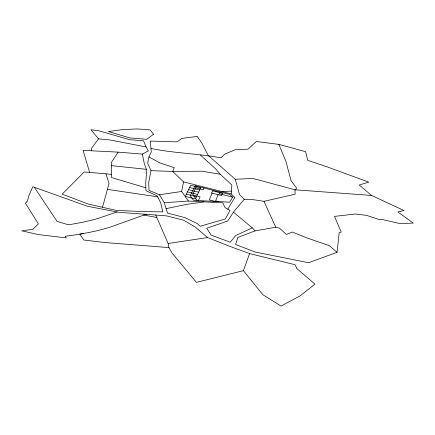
<?xml version="1.0" encoding="UTF-8"?>
<svg xmlns="http://www.w3.org/2000/svg" width="435" height="435" viewBox="0 0 435 435"><rect width="100%" height="100%" fill="white"/><g stroke="black" fill="none" stroke-linecap="round" stroke-linejoin="round"><path stroke-width="0.65" d="M145.861 187.817L111.626 177.578L111.648 161.989L118.141 152.13L142.343 154.082L148.378 150.912L146.051 146.948L143.539 140.766L129.701 139.717L98.848 130.777L90.893 129.706L98.517 138.857L109.848 139.945L146.051 146.948M337.06 252.289L329.224 245.644L307.066 237.945L292.298 232.034L286.431 234.432L279.471 228.19L275.806 227.239L255.062 230.887L237.863 237.418L235.585 244.481L255.089 252.017L308.605 262.735L337.06 252.289L339.197 232.698L341.23 232.116L334.504 216.38L355.264 214.036L366.466 215.33L379.478 219.631L382.463 219.544L400.102 223.628L413.25 223.095L397.922 211.965L404.039 210.524L371.533 195.451L359.261 185L368.744 182.129L327.414 166.98L307.757 160.341L305.615 151.641L278.895 144.387L256.324 141.473L248.021 149.178L235.003 149.776L224.977 154.033L220.985 157.818C197.827 153.539 174.082 153.272 150.94 148.455L150.238 141.076L177.029 141.859L181.863 138.412L197.175 136.411L201.829 142.968L208.234 155.447L235.243 179.263L239.5 194.478L244.269 199.268L253.083 199.649L263.974 201.329L295.164 194.184L294.925 189.785L371.533 195.451M150.94 148.455L151.282 151.935L148.96 156.937L147.639 163.207L150.994 170.678L148.678 182.727L149.064 190.421L159.422 194.739L181.629 191.476L188.42 201.068L222.84 202.835L225.009 207.533L229.974 210.496L225.33 218.963L200.203 226.26L197.131 223.487L185.049 217.696L167.464 213.025L164.261 202.705L159.422 194.739M181.629 191.476L183.543 181.895L172.679 171.423L150.994 170.678M102.497 207.223L109.044 183.532L105.955 173.826L84.2 171.961L62.183 194.162L88.251 204.053L115.982 210.333L142.136 211.573L162.826 211.899L160.667 202.71L157.117 195.848L145.959 190.655L145.687 183.015L146.802 170.389L144.355 163.826L142.343 154.082M243.393 270.668L249.587 253.6L294.935 264.67L297.105 268.819L314.945 284.115L300.329 295.751L281.081 306.071L262.87 294.756L243.393 270.668L196.435 282.364L171.863 252.768L168.959 247.602L168.155 243.486L155.73 215.004L119.114 212.345L87.484 206.282L32.842 186.745L28.879 195.625L27.421 200.975L25.447 203.27L38.378 223.873L32.723 229.386L21.75 230.816L37.997 234.519L66.316 237.912L65.206 236.238C80.078 234.394 94.895 231.763 109.261 227.44L146.28 214.21L143.74 215.037L156.812 217.489M216.151 201.465L216.353 200.954L218.963 201.612M219.903 192.004L219.202 193.771L232.594 197.142M218.098 194.662L215.396 201.427L209.278 199.882L212.09 193.151M198.409 200.546L200.067 196.843L193.216 195.114M204.02 188.002L203.243 189.747L195.734 187.86M196.555 186.126L192.667 194.363L197.12 200.481M227.771 209.181L234.846 197.441L230.985 193.836M244.269 199.268L233.459 212.171L227.782 220.964L206.75 228.25L211.062 235.079L230.191 242.235L235.683 235.547L252.278 227.864L255.062 230.887M98.517 138.857L91.486 148.357L91.747 150.798L118.141 152.13M117.037 211.948L95.961 219.131L82.291 222.377L71.992 224.215L68.322 224.754L57.083 221.415L34.36 187.284M166.105 208.648L186.392 204.428L203.863 201.862M83.699 233.475L79.774 234.15L83.83 240.011L104.628 242.507L168.959 247.602M168.155 243.486L207.593 237.553L229.789 246.357L249.587 253.6M164.261 202.705L188.42 201.068M221.937 191.558L231.442 191.074M235.243 179.263L253.05 178.464L295.631 189.97L296.485 187.942L291.031 180.596L285.969 161.554L278.895 144.387M91.747 150.798L83.101 150.298L89.659 172.488M155.73 215.004L166.605 215.896L183.586 220.208L195.282 227.065L207.593 237.553M105.955 173.826L111.583 174.37M111.469 165.648L146.513 169.329M107.32 189.377L157.584 196.794M183.543 181.895L231.246 193.901L231.85 185L220.257 174.245L201.905 171.2L172.679 171.423L174.294 167.692L159.939 162.946L148.96 156.937M189.644 187.496L199.632 190.013M188.578 189.671L198.626 192.205M187.501 191.878L197.61 194.429M186.408 194.108L196.582 196.68M233.459 212.171L252.278 227.864M200.328 154.98L215.678 168.894L220.257 174.245M263.974 201.329L275.806 227.239M222.502 193.352L221.643 195.56L211.633 193.037L212.546 190.845L222.502 193.352M200.622 187.844L195.538 198.958L185.299 196.37L190.693 185.343L200.622 187.844M195.059 185.75L190.285 195.777L193.542 200.296L229.642 202.166L232.665 197.213L229.756 194.483L195.059 185.75M153.555 134.219L146.78 139.298L129.934 137.928L108.44 131.56L122.099 129.608L137.204 128.929L150.026 129.88L153.555 134.219"/></g></svg>
